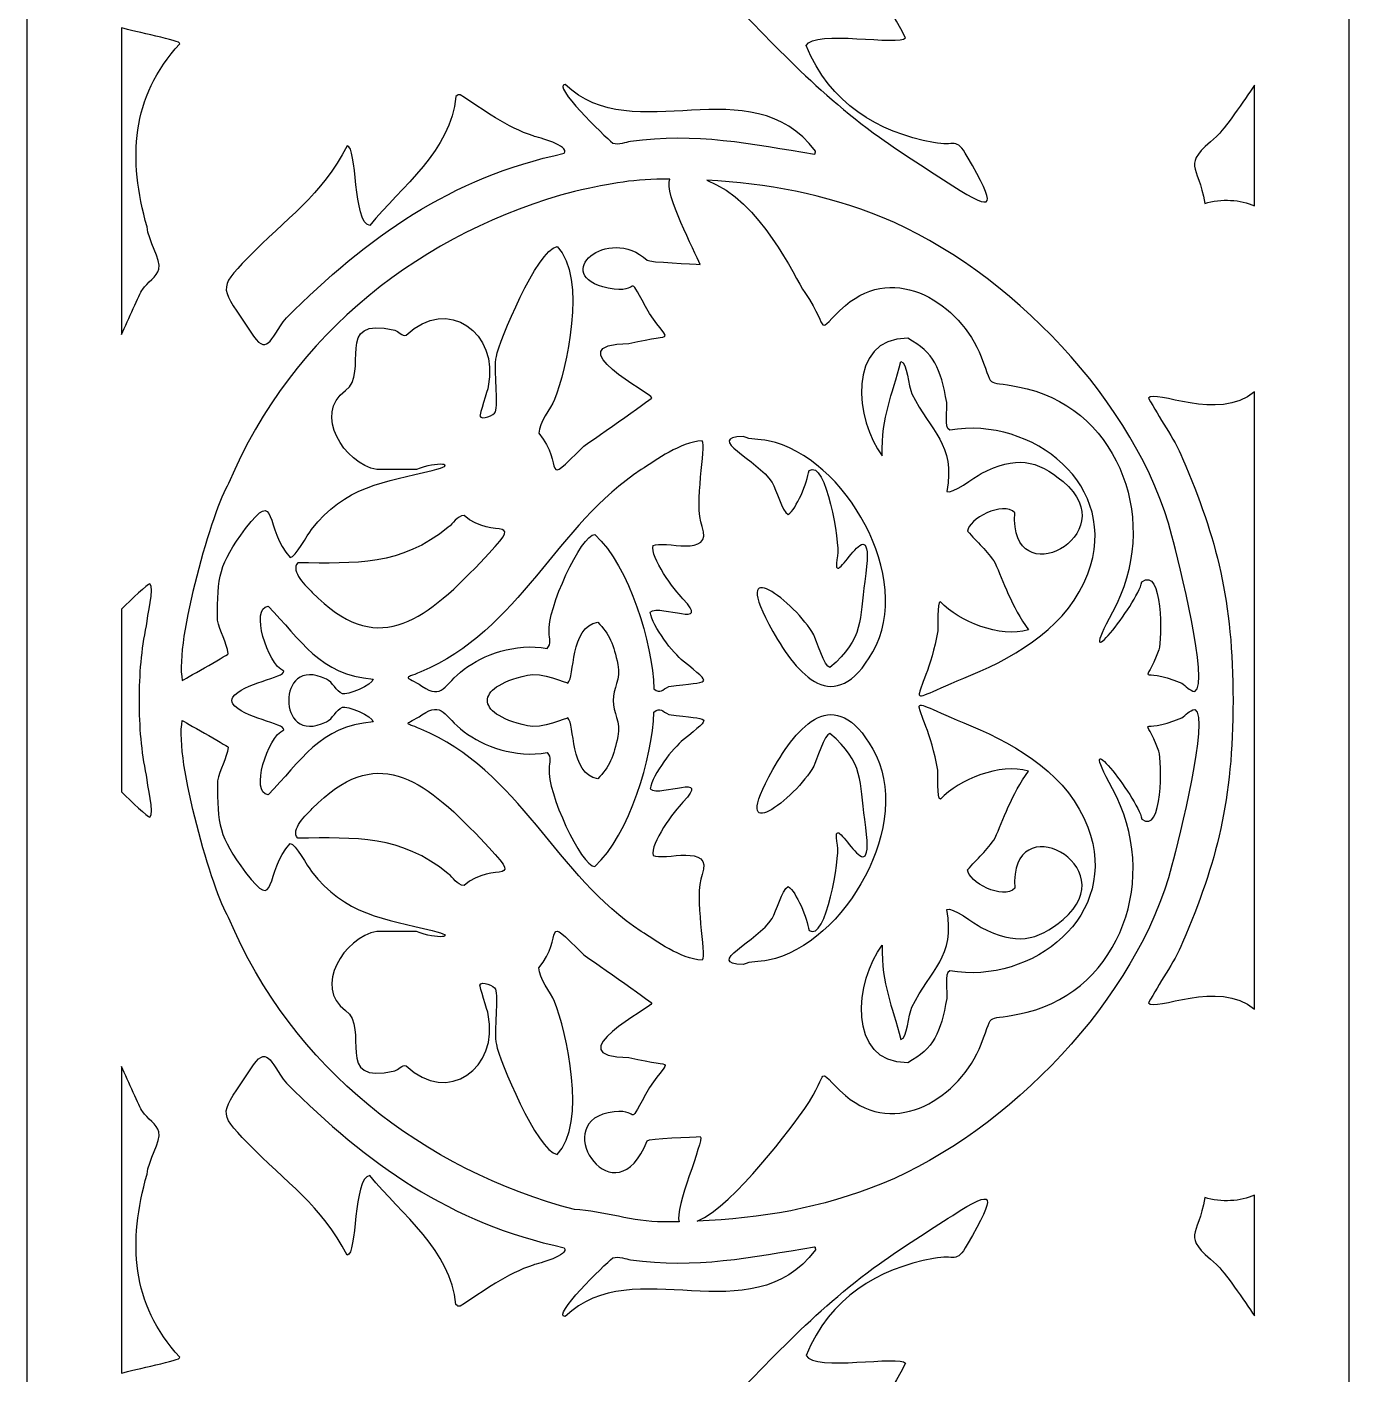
# Model space of a CAD drawing. Header units: centimetres. Extents: x -12.8 to -7.3, y -9 to 9.
# Drawn here: x -12.77 to -7.29, y -2.79 to 2.79 of the extents above; entities that cross this region are included whole.
import ezdxf

# ---------------------------------------------------------------- set-up
doc = ezdxf.new("R2010")
doc.units = ezdxf.units.CM
doc.header["$MEASUREMENT"] = 0
doc.layers.add('layer 1', color=7, linetype='Continuous')

msp = doc.modelspace()

# ---------------------------------------------------------------- linework, layer by layer
at = {"layer": 'layer 1', "color": 250}
for points, knots in [([(-12.77323, -9.00021), (-12.77323, -9.00021), (-12.77323, 9.00077), (-12.77323, 9.00077), (-12.77323, 9.00077), (-12.77323, 9.00077), (-7.29465, 9.00077), (-7.29465, 9.00077), (-7.29465, 9.00077), (-7.29465, 9.00077), (-7.29465, -9.00021), (-7.29465, -9.00021), (-7.29465, -9.00021), (-7.29465, -9.00021), (-12.77323, -9.00021), (-12.77323, -9.00021)], [0, 0, 0, 0, 0.2, 0.2, 0.2, 0.2, 0.4, 0.4, 0.4, 0.4, 0.6, 0.6, 0.6, 0.6, 1, 1, 1, 1]), ([(-9.96886, 3.30146), (-9.93931, 3.27527), (-9.9329, 3.22304), (-9.91251, 3.18746), (-9.91251, 3.18746), (-9.81127, 3.01047), (-9.59878, 2.94474), (-9.41242, 2.94474), (-9.41242, 2.94474), (-9.23101, 2.90721), (-9.24584, 2.96439), (-9.13241, 2.74616), (-9.13241, 2.74616), (-9.15462, 2.71148), (-9.51014, 2.78275), (-9.54447, 2.71487), (-9.54447, 2.71487), (-9.4455, 2.47344), (-9.24979, 2.35701), (-9.01621, 2.31219), (-9.01621, 2.31219), (-8.92684, 2.29502), (-8.92417, 2.33703), (-8.87709, 2.25518), (-8.87709, 2.25518), (-8.75463, 2.0422), (-8.7587, 2.02038), (-8.93697, 2.13382), (-8.93697, 2.13382), (-9.03888, 2.19868), (-9.1419, 2.26409), (-9.23986, 2.33425), (-9.23986, 2.33425), (-9.52309, 2.5371), (-9.70901, 2.75401), (-9.95126, 2.99805), (-9.95126, 2.99805), (-10.02062, 3.08982), (-10.10798, 3.17703), (-10.16082, 3.28307), (-10.16082, 3.28307), (-10.15824, 3.29777), (-10.00372, 3.29566), (-9.96886, 3.30146)], [0, 0, 0, 0, 0.0833333, 0.0833333, 0.0833333, 0.0833333, 0.1666667, 0.1666667, 0.1666667, 0.1666667, 0.25, 0.25, 0.25, 0.25, 0.3333333, 0.3333333, 0.3333333, 0.3333333, 0.4166667, 0.4166667, 0.4166667, 0.4166667, 0.5, 0.5, 0.5, 0.5, 0.5833333, 0.5833333, 0.5833333, 0.5833333, 0.6666667, 0.6666667, 0.6666667, 0.6666667, 0.75, 0.75, 0.75, 0.75, 0.8333333, 0.8333333, 0.8333333, 0.8333333, 1, 1, 1, 1]), ([(-12.38191, 1.51748), (-12.38191, 1.51748), (-12.38191, 2.78802), (-12.38191, 2.78802), (-12.38191, 2.78802), (-12.33115, 2.77132), (-12.1309, 2.7352), (-12.14007, 2.72223), (-12.14007, 2.72223), (-12.34351, 2.49794), (-12.35508, 2.24667), (-12.27566, 1.96281), (-12.27566, 1.96281), (-12.27074, 1.90596), (-12.21702, 1.82716), (-12.22636, 1.78814), (-12.22636, 1.78814), (-12.23366, 1.75759), (-12.27655, 1.73093), (-12.29327, 1.70539), (-12.29327, 1.70539), (-12.3102, 1.67952), (-12.35136, 1.57966), (-12.38191, 1.51748)], [0, 0, 0, 0, 0.1428571, 0.1428571, 0.1428571, 0.1428571, 0.2857143, 0.2857143, 0.2857143, 0.2857143, 0.4285714, 0.4285714, 0.4285714, 0.4285714, 0.5714286, 0.5714286, 0.5714286, 0.5714286, 0.7142857, 0.7142857, 0.7142857, 0.7142857, 1, 1, 1, 1]), ([(-10.54291, 2.55306), (-10.25965, 2.28093), (-9.77568, 2.6323), (-9.50574, 2.27728), (-9.50574, 2.27728), (-9.50621, 2.27378), (-9.50578, 2.26438), (-9.50926, 2.26438), (-9.50926, 2.26438), (-9.76947, 2.30642), (-10.00548, 2.3571), (-10.27172, 2.3177), (-10.27172, 2.3177), (-10.28932, 2.31509), (-10.32029, 2.30226), (-10.34568, 2.31034), (-10.34568, 2.31034), (-10.38133, 2.3396), (-10.60206, 2.55306), (-10.54291, 2.55306)], [0, 0, 0, 0, 0.1666667, 0.1666667, 0.1666667, 0.1666667, 0.3333333, 0.3333333, 0.3333333, 0.3333333, 0.5, 0.5, 0.5, 0.5, 0.6666667, 0.6666667, 0.6666667, 0.6666667, 1, 1, 1, 1]), ([(-7.68599, 2.55078), (-7.68599, 2.55078), (-7.68599, 2.05031), (-7.68599, 2.05031), (-7.68599, 2.05031), (-7.74344, 2.07603), (-7.82485, 2.08151), (-7.89275, 2.06027), (-7.89275, 2.06027), (-7.91855, 2.23002), (-7.99603, 2.20934), (-7.84345, 2.33794), (-7.84345, 2.33794), (-7.81322, 2.36339), (-7.72798, 2.48949), (-7.68599, 2.55078)], [0, 0, 0, 0, 0.2, 0.2, 0.2, 0.2, 0.4, 0.4, 0.4, 0.4, 0.6, 0.6, 0.6, 0.6, 1, 1, 1, 1]), ([(-10.97785, 2.51079), (-10.88145, 2.44808), (-10.78373, 2.37508), (-10.67499, 2.33978), (-10.67499, 2.33978), (-10.65446, 2.3331), (-10.52346, 2.30023), (-10.54643, 2.26805), (-10.54643, 2.26805), (-11.01991, 2.16599), (-11.35951, 1.92304), (-11.69807, 1.58588), (-11.69807, 1.58588), (-11.76984, 1.49366), (-11.77754, 1.42278), (-11.846, 1.52702), (-11.846, 1.52702), (-11.96964, 1.71532), (-11.98763, 1.70149), (-11.85833, 1.8341), (-11.85833, 1.8341), (-11.69903, 1.99746), (-11.55257, 2.09217), (-11.44627, 2.2993), (-11.44627, 2.2993), (-11.40394, 2.29722), (-11.4229, 1.98054), (-11.35294, 1.96832), (-11.35294, 1.96832), (-11.22078, 2.13127), (-11.015, 2.28002), (-10.99545, 2.50341), (-10.99545, 2.50341), (-10.98758, 2.51), (-10.98799, 2.51079), (-10.97785, 2.51079)], [0, 0, 0, 0, 0.1, 0.1, 0.1, 0.1, 0.2, 0.2, 0.2, 0.2, 0.3, 0.3, 0.3, 0.3, 0.4, 0.4, 0.4, 0.4, 0.5, 0.5, 0.5, 0.5, 0.6, 0.6, 0.6, 0.6, 0.7, 0.7, 0.7, 0.7, 0.8, 0.8, 0.8, 0.8, 1, 1, 1, 1]), ([(-10.10988, 2.16113), (-10.13305, 2.10002), (-10.00578, 1.86164), (-9.98295, 1.80654), (-9.98295, 1.80654), (-10.00964, 1.81081), (-10.19319, 1.81586), (-10.20306, 1.8249), (-10.20306, 1.8249), (-10.36666, 1.97535), (-10.6099, 1.76002), (-10.36505, 1.70908), (-10.36505, 1.70908), (-10.21888, 1.67864), (-10.29563, 1.78504), (-10.21009, 1.63368), (-10.21009, 1.63368), (-10.11469, 1.46487), (-10.06682, 1.53174), (-10.27878, 1.47922), (-10.27878, 1.47922), (-10.59262, 1.47922), (-10.17948, 1.26776), (-10.18369, 1.2549), (-10.18369, 1.2549), (-10.18548, 1.24945), (-10.4558, 1.06171), (-10.46543, 1.05448), (-10.46543, 1.05448), (-10.64866, 0.86967), (-10.54209, 0.97919), (-10.65209, 1.10779), (-10.65209, 1.10779), (-10.65214, 1.15258), (-10.60185, 1.2095), (-10.58694, 1.24754), (-10.58694, 1.24754), (-10.53926, 1.3692), (-10.44903, 1.75291), (-10.57637, 1.88191), (-10.57637, 1.88191), (-10.6609, 1.86715), (-10.81593, 1.48699), (-10.82817, 1.42591), (-10.82817, 1.42591), (-10.83932, 1.37043), (-10.81882, 1.22798), (-10.83171, 1.19607), (-10.83171, 1.19607), (-10.83745, 1.18187), (-10.88889, 1.16067), (-10.89686, 1.1795), (-10.89686, 1.1795), (-10.8978, 1.18167), (-10.86455, 1.28686), (-10.86165, 1.30086), (-10.86165, 1.30086), (-10.81513, 1.52471), (-11.03011, 1.67903), (-11.2015, 1.51417), (-11.2015, 1.51417), (-11.21776, 1.50886), (-11.2353, 1.53098), (-11.24904, 1.53438), (-11.24904, 1.53438), (-11.50816, 1.59838), (-11.34995, 1.35778), (-11.4533, 1.2843), (-11.4533, 1.2843), (-11.58664, 1.18957), (-11.45974, 0.98169), (-11.32301, 0.95702), (-11.32301, 0.95702), (-11.32301, 0.95702), (-11.15923, 0.95702), (-11.15923, 0.95702), (-11.15923, 0.95702), (-11.0758, 0.99241), (-10.97783, 0.98098), (-11.09409, 0.95333), (-11.09409, 0.95333), (-11.2873, 0.90739), (-11.45957, 0.88687), (-11.59417, 0.70879), (-11.59417, 0.70879), (-11.60963, 0.68834), (-11.66207, 0.59294), (-11.68223, 0.59294), (-11.68223, 0.59294), (-11.78952, 0.70789), (-11.73346, 0.89141), (-11.86712, 0.71245), (-11.86712, 0.71245), (-11.97943, 0.5621), (-11.98336, 0.51672), (-11.98336, 0.33367), (-11.98336, 0.33367), (-11.9748, 0.28736), (-11.94551, 0.23982), (-11.93932, 0.19392), (-11.93932, 0.19392), (-11.94635, 0.18557), (-12.12914, 0.08334), (-12.12952, 0.0836), (-12.12952, 0.0836), (-12.16283, 0.25004), (-12.0009, 0.79823), (-11.93757, 0.90001), (-11.93757, 0.90001), (-11.67683, 1.52536), (-11.12648, 1.94591), (-10.50419, 2.10992), (-10.50419, 2.10992), (-10.34513, 2.14519), (-10.25804, 2.16148), (-10.10988, 2.16113)], [0, 0, 0, 0, 0.0333333, 0.0333333, 0.0333333, 0.0333333, 0.0666667, 0.0666667, 0.0666667, 0.0666667, 0.1, 0.1, 0.1, 0.1, 0.1333333, 0.1333333, 0.1333333, 0.1333333, 0.1666667, 0.1666667, 0.1666667, 0.1666667, 0.2, 0.2, 0.2, 0.2, 0.2333333, 0.2333333, 0.2333333, 0.2333333, 0.2666667, 0.2666667, 0.2666667, 0.2666667, 0.3, 0.3, 0.3, 0.3, 0.3333333, 0.3333333, 0.3333333, 0.3333333, 0.3666667, 0.3666667, 0.3666667, 0.3666667, 0.4, 0.4, 0.4, 0.4, 0.4333333, 0.4333333, 0.4333333, 0.4333333, 0.4666667, 0.4666667, 0.4666667, 0.4666667, 0.5, 0.5, 0.5, 0.5, 0.5333333, 0.5333333, 0.5333333, 0.5333333, 0.5666667, 0.5666667, 0.5666667, 0.5666667, 0.6, 0.6, 0.6, 0.6, 0.6333333, 0.6333333, 0.6333333, 0.6333333, 0.6666667, 0.6666667, 0.6666667, 0.6666667, 0.7, 0.7, 0.7, 0.7, 0.7333333, 0.7333333, 0.7333333, 0.7333333, 0.7666667, 0.7666667, 0.7666667, 0.7666667, 0.8, 0.8, 0.8, 0.8, 0.8333333, 0.8333333, 0.8333333, 0.8333333, 0.8666667, 0.8666667, 0.8666667, 0.8666667, 0.9, 0.9, 0.9, 0.9, 0.9333333, 0.9333333, 0.9333333, 0.9333333, 1, 1, 1, 1]), ([(-9.9565, 2.15611), (-9.70576, 2.14246), (-9.47022, 2.1004), (-9.22753, 2.00145), (-9.22753, 2.00145), (-8.7084, 1.78978), (-8.16994, 1.2321), (-8.02834, 0.68304), (-8.02834, 0.68304), (-8.00031, 0.57443), (-7.87285, 0.06948), (-7.93326, 0.03764), (-7.93326, 0.03764), (-7.95719, 0.04037), (-7.97084, 0.06172), (-7.98783, 0.07256), (-7.98783, 0.07256), (-8.17419, 0.15042), (-8.14094, 0.04268), (-8.08292, 0.21047), (-8.08292, 0.21047), (-8.06874, 0.25157), (-8.06715, 0.55922), (-8.15336, 0.49182), (-8.15336, 0.49182), (-8.17138, 0.39975), (-8.44175, 0.06151), (-8.27487, 0.36678), (-8.27487, 0.36678), (-8.07474, 0.7329), (-8.2413, 1.19523), (-8.62881, 1.29169), (-8.62881, 1.29169), (-8.81321, 1.33756), (-8.76005, 1.27414), (-8.81898, 1.42407), (-8.81898, 1.42407), (-8.90598, 1.64525), (-9.17577, 1.81644), (-9.38073, 1.63737), (-9.38073, 1.63737), (-9.51936, 1.51622), (-9.4362, 1.52653), (-9.54978, 1.69069), (-9.54978, 1.69069), (-9.59266, 1.7527), (-9.73098, 2.07321), (-9.9565, 2.15611)], [0, 0, 0, 0, 0.0769231, 0.0769231, 0.0769231, 0.0769231, 0.1538462, 0.1538462, 0.1538462, 0.1538462, 0.2307692, 0.2307692, 0.2307692, 0.2307692, 0.3076923, 0.3076923, 0.3076923, 0.3076923, 0.3846154, 0.3846154, 0.3846154, 0.3846154, 0.4615385, 0.4615385, 0.4615385, 0.4615385, 0.5384615, 0.5384615, 0.5384615, 0.5384615, 0.6153846, 0.6153846, 0.6153846, 0.6153846, 0.6923077, 0.6923077, 0.6923077, 0.6923077, 0.7692308, 0.7692308, 0.7692308, 0.7692308, 0.8461538, 0.8461538, 0.8461538, 0.8461538, 1, 1, 1, 1]), ([(-9.12362, 1.50131), (-9.01331, 1.4414), (-8.98773, 1.37878), (-8.96163, 1.23469), (-8.96163, 1.23469), (-8.95745, 1.21158), (-8.97341, 1.12897), (-8.94931, 1.12067), (-8.94931, 1.12067), (-8.60538, 1.17929), (-8.23842, 0.89008), (-8.37698, 0.5249), (-8.37698, 0.5249), (-8.45645, 0.31545), (-8.66016, 0.18827), (-8.86125, 0.10565), (-8.86125, 0.10565), (-9.19399, -0.03102), (-9.05514, -0.0278), (-8.99861, 0.28956), (-8.99861, 0.28956), (-8.99628, 0.3025), (-9.00338, 0.40907), (-8.98803, 0.40907), (-8.98803, 0.40907), (-8.91052, 0.32673), (-8.74185, 0.25868), (-8.62351, 0.29322), (-8.62351, 0.29322), (-8.69238, 0.38719), (-8.73043, 0.50076), (-8.76087, 0.56904), (-8.76087, 0.56904), (-8.79405, 0.62124), (-8.83603, 0.65668), (-8.87534, 0.70144), (-8.87534, 0.70144), (-8.87443, 0.75165), (-8.72767, 0.82919), (-8.67987, 0.77865), (-8.67987, 0.77865), (-8.70503, 0.42867), (-8.21599, 0.68574), (-8.47913, 0.90737), (-8.47913, 0.90737), (-8.58857, 0.99955), (-8.67612, 1.01396), (-8.81898, 0.94047), (-8.81898, 0.94047), (-8.8459, 0.92662), (-8.94165, 0.85239), (-8.96163, 0.86692), (-8.96163, 0.86692), (-8.92485, 1.06452), (-9.02871, 1.11236), (-9.10602, 1.27145), (-9.10602, 1.27145), (-9.12055, 1.30138), (-9.12553, 1.40119), (-9.1518, 1.40566), (-9.1518, 1.40566), (-9.18762, 1.25818), (-9.23222, 1.18565), (-9.22928, 1.01403), (-9.22928, 1.01403), (-9.33995, 1.15633), (-9.37806, 1.50389), (-9.12362, 1.50131)], [0, 0, 0, 0, 0.0555556, 0.0555556, 0.0555556, 0.0555556, 0.1111111, 0.1111111, 0.1111111, 0.1111111, 0.1666667, 0.1666667, 0.1666667, 0.1666667, 0.2222222, 0.2222222, 0.2222222, 0.2222222, 0.2777778, 0.2777778, 0.2777778, 0.2777778, 0.3333333, 0.3333333, 0.3333333, 0.3333333, 0.3888889, 0.3888889, 0.3888889, 0.3888889, 0.4444444, 0.4444444, 0.4444444, 0.4444444, 0.5, 0.5, 0.5, 0.5, 0.5555556, 0.5555556, 0.5555556, 0.5555556, 0.6111111, 0.6111111, 0.6111111, 0.6111111, 0.6666667, 0.6666667, 0.6666667, 0.6666667, 0.7222222, 0.7222222, 0.7222222, 0.7222222, 0.7777778, 0.7777778, 0.7777778, 0.7777778, 0.8333333, 0.8333333, 0.8333333, 0.8333333, 0.8888889, 0.8888889, 0.8888889, 0.8888889, 1, 1, 1, 1]), ([(-7.68599, 1.27936), (-7.68599, 1.27936), (-7.68599, -1.2788), (-7.68599, -1.2788), (-7.68599, -1.2788), (-7.83504, -1.15237), (-8.10234, -1.29207), (-8.12519, -1.2525), (-8.12519, -1.2525), (-8.08212, -1.1711), (-8.02128, -1.08963), (-7.98432, -1.00243), (-7.98432, -1.00243), (-7.84157, -0.66576), (-7.77539, -0.41578), (-7.77548, 0.00029), (-7.77548, 0.00029), (-7.77548, 0.00029), (-7.77548, 0.00029), (-7.77548, 0.00029), (-7.77548, 0.00029), (-7.77539, 0.41634), (-7.84157, 0.66635), (-7.98432, 1.00298), (-7.98432, 1.00298), (-8.02128, 1.09022), (-8.08212, 1.17165), (-8.12519, 1.25305), (-8.12519, 1.25305), (-8.10234, 1.29266), (-7.83504, 1.15296), (-7.68599, 1.27936)], [0, 0, 0, 0, 0.1111111, 0.1111111, 0.1111111, 0.1111111, 0.2222222, 0.2222222, 0.2222222, 0.2222222, 0.3333333, 0.3333333, 0.3333333, 0.3333333, 0.4444444, 0.4444444, 0.4444444, 0.4444444, 0.5555556, 0.5555556, 0.5555556, 0.5555556, 0.6666667, 0.6666667, 0.6666667, 0.6666667, 0.7777778, 0.7777778, 0.7777778, 0.7777778, 1, 1, 1, 1]), ([(-9.97592, 1.07653), (-9.95653, 1.0534), (-10.01037, 0.81536), (-9.97592, 0.72165), (-9.97592, 0.72165), (-9.92692, 0.5884), (-10.13771, 0.66667), (-10.17843, 0.64259), (-10.17843, 0.64259), (-10.19389, 0.59446), (-10.08847, 0.45673), (-10.05516, 0.42193), (-10.05516, 0.42193), (-9.93473, 0.2962), (-10.14602, 0.40178), (-10.19076, 0.36678), (-10.19076, 0.36678), (-10.18033, 0.30461), (-10.09567, 0.1969), (-10.0534, 0.16266), (-10.0534, 0.16266), (-9.92583, 0.05941), (-9.93972, 0.08249), (-10.11328, 0.05785), (-10.11328, 0.05785), (-10.14228, 0.04584), (-10.14638, 0.02628), (-10.17488, 0.04868), (-10.17488, 0.04868), (-10.18273, 0.23914), (-10.275, 0.55254), (-10.41965, 0.68855), (-10.41965, 0.68855), (-10.47718, 0.68855), (-10.61854, 0.37767), (-10.60982, 0.2822), (-10.60982, 0.2822), (-10.60739, 0.25549), (-10.60018, 0.23636), (-10.61688, 0.216), (-10.61688, 0.216), (-10.75057, 0.24005), (-10.88276, 0.18926), (-10.96201, 0.12958), (-10.96201, 0.12958), (-11.04763, 0.06509), (-11.04889, 0.00179), (-11.13636, 0.05969), (-11.13636, 0.05969), (-11.20429, 0.10469), (-11.21961, 0.08644), (-11.14162, 0.11855), (-11.14162, 0.11855), (-10.73495, 0.28587), (-10.57496, 0.73393), (-10.2277, 0.95702), (-10.2277, 0.95702), (-10.16278, 0.99873), (-10.06917, 1.06938), (-9.97592, 1.07653)], [0, 0, 0, 0, 0.0625, 0.0625, 0.0625, 0.0625, 0.125, 0.125, 0.125, 0.125, 0.1875, 0.1875, 0.1875, 0.1875, 0.25, 0.25, 0.25, 0.25, 0.3125, 0.3125, 0.3125, 0.3125, 0.375, 0.375, 0.375, 0.375, 0.4375, 0.4375, 0.4375, 0.4375, 0.5, 0.5, 0.5, 0.5, 0.5625, 0.5625, 0.5625, 0.5625, 0.625, 0.625, 0.625, 0.625, 0.6875, 0.6875, 0.6875, 0.6875, 0.75, 0.75, 0.75, 0.75, 0.8125, 0.8125, 0.8125, 0.8125, 0.875, 0.875, 0.875, 0.875, 1, 1, 1, 1]), ([(-9.80512, 1.09493), (-9.77427, 1.07879), (-9.74231, 1.08509), (-9.70122, 1.07653), (-9.70122, 1.07653), (-9.38328, 1.01054), (-9.09292, 0.50662), (-9.26804, 0.20129), (-9.26804, 0.20129), (-9.42736, -0.07655), (-9.58144, 0.10762), (-9.68186, 0.28587), (-9.68186, 0.28587), (-9.8758, 0.63023), (-9.58654, 0.40438), (-9.51277, 0.273), (-9.51277, 0.273), (-9.502, 0.25376), (-9.46735, 0.13691), (-9.44587, 0.13691), (-9.44587, 0.13691), (-9.30113, 0.25947), (-9.32507, 0.33683), (-9.30149, 0.49364), (-9.30149, 0.49364), (-9.24378, 0.87737), (-9.45273, 0.39835), (-9.41417, 0.6003), (-9.41417, 0.6003), (-9.40469, 0.65006), (-9.46102, 1.00277), (-9.53217, 0.95333), (-9.53217, 0.95333), (-9.53985, 0.90321), (-9.58499, 0.7936), (-9.61843, 0.77131), (-9.61843, 0.77131), (-9.64694, 0.78601), (-9.66586, 0.87298), (-9.68537, 0.9037), (-9.68537, 0.9037), (-9.74621, 0.99959), (-9.9672, 1.08945), (-9.80512, 1.09493)], [0, 0, 0, 0, 0.0833333, 0.0833333, 0.0833333, 0.0833333, 0.1666667, 0.1666667, 0.1666667, 0.1666667, 0.25, 0.25, 0.25, 0.25, 0.3333333, 0.3333333, 0.3333333, 0.3333333, 0.4166667, 0.4166667, 0.4166667, 0.4166667, 0.5, 0.5, 0.5, 0.5, 0.5833333, 0.5833333, 0.5833333, 0.5833333, 0.6666667, 0.6666667, 0.6666667, 0.6666667, 0.75, 0.75, 0.75, 0.75, 0.8333333, 0.8333333, 0.8333333, 0.8333333, 1, 1, 1, 1]), ([(-10.96201, 0.76764), (-10.839, 0.65665), (-10.68835, 0.78674), (-10.89334, 0.57273), (-10.89334, 0.57273), (-11.13922, 0.31601), (-11.32743, 0.17988), (-11.59066, 0.44768), (-11.59066, 0.44768), (-11.61482, 0.47226), (-11.68354, 0.53641), (-11.65053, 0.57088), (-11.65053, 0.57088), (-11.40942, 0.56851), (-11.22508, 0.55768), (-11.02718, 0.71796), (-11.02718, 0.71796), (-11.0075, 0.7339), (-10.99262, 0.76398), (-10.96201, 0.76764)], [0, 0, 0, 0, 0.1666667, 0.1666667, 0.1666667, 0.1666667, 0.3333333, 0.3333333, 0.3333333, 0.3333333, 0.5, 0.5, 0.5, 0.5, 0.6666667, 0.6666667, 0.6666667, 0.6666667, 1, 1, 1, 1]), ([(-12.38191, -0.37843), (-12.38191, -0.37843), (-12.38191, 0.37898), (-12.38191, 0.37898), (-12.38191, 0.37898), (-12.33947, 0.42011), (-12.27379, 0.48198), (-12.26333, 0.48445), (-12.26333, 0.48445), (-12.24279, 0.46655), (-12.27628, 0.35339), (-12.27742, 0.30977), (-12.27742, 0.30977), (-12.29904, 0.21299), (-12.30756, 0.10762), (-12.30674, 0.00029), (-12.30674, 0.00029), (-12.30674, 0.00029), (-12.30674, 0.00029), (-12.30674, 0.00029), (-12.30674, 0.00029), (-12.30756, -0.10707), (-12.29904, -0.2124), (-12.27742, -0.30922), (-12.27742, -0.30922), (-12.27628, -0.35283), (-12.24279, -0.46596), (-12.26333, -0.48389), (-12.26333, -0.48389), (-12.27379, -0.4814), (-12.33947, -0.41956), (-12.38191, -0.37843)], [0, 0, 0, 0, 0.1111111, 0.1111111, 0.1111111, 0.1111111, 0.2222222, 0.2222222, 0.2222222, 0.2222222, 0.3333333, 0.3333333, 0.3333333, 0.3333333, 0.4444444, 0.4444444, 0.4444444, 0.4444444, 0.5555556, 0.5555556, 0.5555556, 0.5555556, 0.6666667, 0.6666667, 0.6666667, 0.6666667, 0.7777778, 0.7777778, 0.7777778, 0.7777778, 1, 1, 1, 1]), ([(-11.91997, -0.01316), (-11.88135, -0.07139), (-11.70337, -0.09429), (-11.70865, -0.12165), (-11.70865, -0.12165), (-11.77801, -0.15025), (-11.84857, -0.38564), (-11.77379, -0.39012), (-11.77379, -0.39012), (-11.63785, -0.25274), (-11.56014, -0.1044), (-11.33885, -0.08856), (-11.33885, -0.08856), (-11.33885, -0.06184), (-11.44941, -0.02115), (-11.46563, -0.02786), (-11.46563, -0.02786), (-11.49367, -0.03949), (-11.5055, -0.07552), (-11.53254, -0.08856), (-11.53254, -0.08856), (-11.63989, -0.14037), (-11.69101, -0.06837), (-11.68746, 0.00029), (-11.68746, 0.00029), (-11.68746, 0.00029), (-11.68746, 0.00029), (-11.68746, 0.00029), (-11.68746, 0.00029), (-11.69101, 0.06892), (-11.63989, 0.14093), (-11.53254, 0.08913), (-11.53254, 0.08913), (-11.5055, 0.07607), (-11.49367, 0.04007), (-11.46563, 0.02845), (-11.46563, 0.02845), (-11.44941, 0.0217), (-11.33885, 0.06242), (-11.33885, 0.08913), (-11.33885, 0.08913), (-11.56014, 0.10495), (-11.63785, 0.25329), (-11.77379, 0.39068), (-11.77379, 0.39068), (-11.84857, 0.3862), (-11.77801, 0.1508), (-11.70865, 0.12221), (-11.70865, 0.12221), (-11.70337, 0.09485), (-11.88135, 0.07197), (-11.91997, 0.01373), (-11.91997, 0.01373), (-11.92535, 0.00451), (-11.92515, -0.00501), (-11.91997, -0.01316)], [0, 0, 0, 0, 0.0666667, 0.0666667, 0.0666667, 0.0666667, 0.1333333, 0.1333333, 0.1333333, 0.1333333, 0.2, 0.2, 0.2, 0.2, 0.2666667, 0.2666667, 0.2666667, 0.2666667, 0.3333333, 0.3333333, 0.3333333, 0.3333333, 0.4, 0.4, 0.4, 0.4, 0.4666667, 0.4666667, 0.4666667, 0.4666667, 0.5333333, 0.5333333, 0.5333333, 0.5333333, 0.6, 0.6, 0.6, 0.6, 0.6666667, 0.6666667, 0.6666667, 0.6666667, 0.7333333, 0.7333333, 0.7333333, 0.7333333, 0.8, 0.8, 0.8, 0.8, 0.8666667, 0.8666667, 0.8666667, 0.8666667, 1, 1, 1, 1]), ([(-10.86499, 0.00029), (-10.86467, -0.03709), (-10.81979, -0.07678), (-10.69962, -0.1051), (-10.69962, -0.1051), (-10.64356, -0.11831), (-10.53333, -0.07127), (-10.53234, -0.072), (-10.53234, -0.072), (-10.50091, -0.09562), (-10.52616, -0.30644), (-10.40732, -0.32392), (-10.40732, -0.32392), (-10.36045, -0.27747), (-10.34182, -0.22913), (-10.32456, -0.14922), (-10.32456, -0.14922), (-10.31147, -0.08856), (-10.34477, -0.05065), (-10.34437, 0.00029), (-10.34437, 0.00029), (-10.34437, 0.00029), (-10.34437, 0.00029), (-10.34437, 0.00029), (-10.34437, 0.00029), (-10.34477, 0.05123), (-10.31147, 0.08913), (-10.32456, 0.14981), (-10.32456, 0.14981), (-10.34182, 0.22972), (-10.36045, 0.27804), (-10.40732, 0.32447), (-10.40732, 0.32447), (-10.52616, 0.30699), (-10.50091, 0.09617), (-10.53234, 0.07256), (-10.53234, 0.07256), (-10.53333, 0.07182), (-10.64356, 0.1189), (-10.69962, 0.10565), (-10.69962, 0.10565), (-10.81979, 0.07733), (-10.86467, 0.03766), (-10.86499, 0.00029)], [0, 0, 0, 0, 0.0833333, 0.0833333, 0.0833333, 0.0833333, 0.1666667, 0.1666667, 0.1666667, 0.1666667, 0.25, 0.25, 0.25, 0.25, 0.3333333, 0.3333333, 0.3333333, 0.3333333, 0.4166667, 0.4166667, 0.4166667, 0.4166667, 0.5, 0.5, 0.5, 0.5, 0.5833333, 0.5833333, 0.5833333, 0.5833333, 0.6666667, 0.6666667, 0.6666667, 0.6666667, 0.75, 0.75, 0.75, 0.75, 0.8333333, 0.8333333, 0.8333333, 0.8333333, 1, 1, 1, 1]), ([(-9.80512, -1.09435), (-9.77427, -1.07823), (-9.74231, -1.08451), (-9.70122, -1.07598), (-9.70122, -1.07598), (-9.38328, -1.00998), (-9.09292, -0.50606), (-9.26804, -0.20072), (-9.26804, -0.20072), (-9.42736, 0.07712), (-9.58144, -0.10707), (-9.68186, -0.28532), (-9.68186, -0.28532), (-9.8758, -0.62968), (-9.58654, -0.4038), (-9.51277, -0.27242), (-9.51277, -0.27242), (-9.502, -0.25321), (-9.46735, -0.13636), (-9.44587, -0.13636), (-9.44587, -0.13636), (-9.30113, -0.25889), (-9.32507, -0.33628), (-9.30149, -0.49309), (-9.30149, -0.49309), (-9.24378, -0.87679), (-9.45273, -0.39776), (-9.41417, -0.59974), (-9.41417, -0.59974), (-9.40469, -0.64951), (-9.46102, -1.00219), (-9.53217, -0.95278), (-9.53217, -0.95278), (-9.53985, -0.90263), (-9.58499, -0.79301), (-9.61843, -0.77076), (-9.61843, -0.77076), (-9.64694, -0.78546), (-9.66586, -0.8724), (-9.68537, -0.90313), (-9.68537, -0.90313), (-9.74621, -0.99903), (-9.9672, -1.08887), (-9.80512, -1.09435)], [0, 0, 0, 0, 0.0833333, 0.0833333, 0.0833333, 0.0833333, 0.1666667, 0.1666667, 0.1666667, 0.1666667, 0.25, 0.25, 0.25, 0.25, 0.3333333, 0.3333333, 0.3333333, 0.3333333, 0.4166667, 0.4166667, 0.4166667, 0.4166667, 0.5, 0.5, 0.5, 0.5, 0.5833333, 0.5833333, 0.5833333, 0.5833333, 0.6666667, 0.6666667, 0.6666667, 0.6666667, 0.75, 0.75, 0.75, 0.75, 0.8333333, 0.8333333, 0.8333333, 0.8333333, 1, 1, 1, 1]), ([(-9.12362, -1.50072), (-9.01331, -1.44082), (-8.98773, -1.37822), (-8.96163, -1.2341), (-8.96163, -1.2341), (-8.95745, -1.21102), (-8.97341, -1.12839), (-8.94931, -1.1201), (-8.94931, -1.1201), (-8.60538, -1.17874), (-8.23842, -0.88953), (-8.37698, -0.52434), (-8.37698, -0.52434), (-8.45645, -0.3149), (-8.66016, -0.18771), (-8.86125, -0.1051), (-8.86125, -0.1051), (-9.19399, 0.03158), (-9.05514, 0.02836), (-8.99861, -0.28897), (-8.99861, -0.28897), (-8.99628, -0.30195), (-9.00338, -0.40852), (-8.98803, -0.40852), (-8.98803, -0.40852), (-8.91052, -0.32617), (-8.74185, -0.25813), (-8.62351, -0.29266), (-8.62351, -0.29266), (-8.69238, -0.38664), (-8.73043, -0.50021), (-8.76087, -0.56846), (-8.76087, -0.56846), (-8.79405, -0.62069), (-8.83603, -0.65613), (-8.87534, -0.70086), (-8.87534, -0.70086), (-8.87443, -0.75109), (-8.72767, -0.82861), (-8.67987, -0.7781), (-8.67987, -0.7781), (-8.70503, -0.42809), (-8.21599, -0.68516), (-8.47913, -0.90682), (-8.47913, -0.90682), (-8.58857, -0.99897), (-8.67612, -1.01339), (-8.81898, -0.93988), (-8.81898, -0.93988), (-8.8459, -0.92607), (-8.94165, -0.85184), (-8.96163, -0.86637), (-8.96163, -0.86637), (-8.92485, -1.06397), (-9.02871, -1.11181), (-9.10602, -1.2709), (-9.10602, -1.2709), (-9.12055, -1.3008), (-9.12553, -1.4006), (-9.1518, -1.40511), (-9.1518, -1.40511), (-9.18762, -1.2576), (-9.23222, -1.18507), (-9.22928, -1.01348), (-9.22928, -1.01348), (-9.33995, -1.15578), (-9.37806, -1.50333), (-9.12362, -1.50072)], [0, 0, 0, 0, 0.0555556, 0.0555556, 0.0555556, 0.0555556, 0.1111111, 0.1111111, 0.1111111, 0.1111111, 0.1666667, 0.1666667, 0.1666667, 0.1666667, 0.2222222, 0.2222222, 0.2222222, 0.2222222, 0.2777778, 0.2777778, 0.2777778, 0.2777778, 0.3333333, 0.3333333, 0.3333333, 0.3333333, 0.3888889, 0.3888889, 0.3888889, 0.3888889, 0.4444444, 0.4444444, 0.4444444, 0.4444444, 0.5, 0.5, 0.5, 0.5, 0.5555556, 0.5555556, 0.5555556, 0.5555556, 0.6111111, 0.6111111, 0.6111111, 0.6111111, 0.6666667, 0.6666667, 0.6666667, 0.6666667, 0.7222222, 0.7222222, 0.7222222, 0.7222222, 0.7777778, 0.7777778, 0.7777778, 0.7777778, 0.8333333, 0.8333333, 0.8333333, 0.8333333, 0.8888889, 0.8888889, 0.8888889, 0.8888889, 1, 1, 1, 1]), ([(-9.97592, -1.07598), (-9.95653, -1.05284), (-10.01037, -0.81478), (-9.97592, -0.7211), (-9.97592, -0.7211), (-9.92692, -0.58785), (-10.13771, -0.66611), (-10.17843, -0.64201), (-10.17843, -0.64201), (-10.19389, -0.59388), (-10.08847, -0.45617), (-10.05516, -0.42138), (-10.05516, -0.42138), (-9.93473, -0.29562), (-10.14602, -0.40122), (-10.19076, -0.36622), (-10.19076, -0.36622), (-10.18033, -0.30406), (-10.09567, -0.19632), (-10.0534, -0.16211), (-10.0534, -0.16211), (-9.92583, -0.05882), (-9.93972, -0.08193), (-10.11328, -0.0573), (-10.11328, -0.0573), (-10.14228, -0.04529), (-10.14638, -0.02573), (-10.17488, -0.0481), (-10.17488, -0.0481), (-10.18273, -0.23859), (-10.275, -0.55197), (-10.41965, -0.688), (-10.41965, -0.688), (-10.47718, -0.688), (-10.61854, -0.37712), (-10.60982, -0.28163), (-10.60982, -0.28163), (-10.60739, -0.25494), (-10.60018, -0.23578), (-10.61688, -0.21542), (-10.61688, -0.21542), (-10.75057, -0.2395), (-10.88276, -0.18871), (-10.96201, -0.12901), (-10.96201, -0.12901), (-11.04763, -0.06454), (-11.04889, -0.0012), (-11.13636, -0.05914), (-11.13636, -0.05914), (-11.20429, -0.10414), (-11.21961, -0.08589), (-11.14162, -0.11796), (-11.14162, -0.11796), (-10.73495, -0.28528), (-10.57496, -0.73335), (-10.2277, -0.95647), (-10.2277, -0.95647), (-10.16278, -0.99815), (-10.06917, -1.06883), (-9.97592, -1.07598)], [0, 0, 0, 0, 0.0625, 0.0625, 0.0625, 0.0625, 0.125, 0.125, 0.125, 0.125, 0.1875, 0.1875, 0.1875, 0.1875, 0.25, 0.25, 0.25, 0.25, 0.3125, 0.3125, 0.3125, 0.3125, 0.375, 0.375, 0.375, 0.375, 0.4375, 0.4375, 0.4375, 0.4375, 0.5, 0.5, 0.5, 0.5, 0.5625, 0.5625, 0.5625, 0.5625, 0.625, 0.625, 0.625, 0.625, 0.6875, 0.6875, 0.6875, 0.6875, 0.75, 0.75, 0.75, 0.75, 0.8125, 0.8125, 0.8125, 0.8125, 0.875, 0.875, 0.875, 0.875, 1, 1, 1, 1]), ([(-9.99573, -2.15747), (-9.73021, -2.14613), (-9.48281, -2.10498), (-9.22753, -2.00086), (-9.22753, -2.00086), (-8.7084, -1.78923), (-8.16994, -1.23153), (-8.02834, -0.68249), (-8.02834, -0.68249), (-8.00031, -0.57384), (-7.87285, -0.06893), (-7.93326, -0.03706), (-7.93326, -0.03706), (-7.95719, -0.03978), (-7.97084, -0.06113), (-7.98783, -0.072), (-7.98783, -0.072), (-8.17419, -0.14987), (-8.14094, -0.04213), (-8.08292, -0.20992), (-8.08292, -0.20992), (-8.06874, -0.25098), (-8.06715, -0.55867), (-8.15336, -0.49124), (-8.15336, -0.49124), (-8.17138, -0.3992), (-8.44175, -0.06093), (-8.27487, -0.36622), (-8.27487, -0.36622), (-8.07474, -0.73235), (-8.2413, -1.19468), (-8.62881, -1.29111), (-8.62881, -1.29111), (-8.81321, -1.33701), (-8.76005, -1.27359), (-8.81898, -1.42348), (-8.81898, -1.42348), (-8.90598, -1.6447), (-9.17577, -1.81589), (-9.38073, -1.63679), (-9.38073, -1.63679), (-9.51936, -1.51563), (-9.43588, -1.52607), (-9.54978, -1.6901), (-9.54978, -1.6901), (-9.59441, -1.75443), (-9.84182, -2.09142), (-9.99573, -2.15747)], [0, 0, 0, 0, 0.0769231, 0.0769231, 0.0769231, 0.0769231, 0.1538462, 0.1538462, 0.1538462, 0.1538462, 0.2307692, 0.2307692, 0.2307692, 0.2307692, 0.3076923, 0.3076923, 0.3076923, 0.3076923, 0.3846154, 0.3846154, 0.3846154, 0.3846154, 0.4615385, 0.4615385, 0.4615385, 0.4615385, 0.5384615, 0.5384615, 0.5384615, 0.5384615, 0.6153846, 0.6153846, 0.6153846, 0.6153846, 0.6923077, 0.6923077, 0.6923077, 0.6923077, 0.7692308, 0.7692308, 0.7692308, 0.7692308, 0.8461538, 0.8461538, 0.8461538, 0.8461538, 1, 1, 1, 1]), ([(-10.0708, -2.1599), (-10.09195, -2.10677), (-9.96634, -1.82324), (-9.98295, -1.80596), (-9.98295, -1.80596), (-10.00964, -1.81026), (-10.19884, -1.81357), (-10.20306, -1.82435), (-10.20306, -1.82435), (-10.33341, -2.15738), (-10.6099, -1.75947), (-10.36505, -1.7085), (-10.36505, -1.7085), (-10.21888, -1.67809), (-10.29563, -1.78449), (-10.21009, -1.63313), (-10.21009, -1.63313), (-10.11469, -1.46429), (-10.06682, -1.53116), (-10.27878, -1.47867), (-10.27878, -1.47867), (-10.59262, -1.47867), (-10.17948, -1.26718), (-10.18369, -1.25435), (-10.18369, -1.25435), (-10.18548, -1.24887), (-10.4558, -1.06116), (-10.46543, -1.05393), (-10.46543, -1.05393), (-10.64866, -0.86909), (-10.54209, -0.97864), (-10.65209, -1.10724), (-10.65209, -1.10724), (-10.65214, -1.15202), (-10.60185, -1.20891), (-10.58694, -1.24697), (-10.58694, -1.24697), (-10.53926, -1.36864), (-10.44903, -1.75235), (-10.57637, -1.88135), (-10.57637, -1.88135), (-10.6609, -1.86659), (-10.81593, -1.48643), (-10.82817, -1.42532), (-10.82817, -1.42532), (-10.83932, -1.36987), (-10.81882, -1.22739), (-10.83171, -1.1955), (-10.83171, -1.1955), (-10.83745, -1.18129), (-10.88889, -1.16011), (-10.89686, -1.17895), (-10.89686, -1.17895), (-10.8978, -1.18111), (-10.86455, -1.28627), (-10.86165, -1.30031), (-10.86165, -1.30031), (-10.81513, -1.52416), (-11.03011, -1.67848), (-11.2015, -1.51362), (-11.2015, -1.51362), (-11.21776, -1.50831), (-11.2353, -1.53042), (-11.24904, -1.53383), (-11.24904, -1.53383), (-11.50816, -1.59783), (-11.34995, -1.35722), (-11.4533, -1.28375), (-11.4533, -1.28375), (-11.58664, -1.189), (-11.45974, -0.9811), (-11.32301, -0.95647), (-11.32301, -0.95647), (-11.32301, -0.95647), (-11.15923, -0.95647), (-11.15923, -0.95647), (-11.15923, -0.95647), (-11.0758, -0.99182), (-10.97783, -0.9804), (-11.09409, -0.95278), (-11.09409, -0.95278), (-11.2873, -0.90684), (-11.45957, -0.88631), (-11.59417, -0.70824), (-11.59417, -0.70824), (-11.60963, -0.68779), (-11.66207, -0.59236), (-11.68223, -0.59236), (-11.68223, -0.59236), (-11.78952, -0.7073), (-11.73346, -0.89085), (-11.86712, -0.7119), (-11.86712, -0.7119), (-11.97943, -0.56154), (-11.98336, -0.51617), (-11.98336, -0.33312), (-11.98336, -0.33312), (-11.9748, -0.28681), (-11.94551, -0.23924), (-11.93932, -0.19336), (-11.93932, -0.19336), (-11.94635, -0.18501), (-12.12914, -0.08275), (-12.12952, -0.08305), (-12.12952, -0.08305), (-12.16283, -0.24948), (-12.0009, -0.79764), (-11.93757, -0.89943), (-11.93757, -0.89943), (-11.67683, -1.52477), (-11.12648, -1.94533), (-10.50419, -2.10937), (-10.50419, -2.10937), (-10.38403, -2.11509), (-10.26117, -2.16078), (-10.13791, -2.16087), (-10.13791, -2.16087), (-10.11539, -2.16069), (-10.09303, -2.1604), (-10.0708, -2.1599)], [0, 0, 0, 0, 0.0322581, 0.0322581, 0.0322581, 0.0322581, 0.0645161, 0.0645161, 0.0645161, 0.0645161, 0.0967742, 0.0967742, 0.0967742, 0.0967742, 0.1290323, 0.1290323, 0.1290323, 0.1290323, 0.1612903, 0.1612903, 0.1612903, 0.1612903, 0.1935484, 0.1935484, 0.1935484, 0.1935484, 0.2258065, 0.2258065, 0.2258065, 0.2258065, 0.2580645, 0.2580645, 0.2580645, 0.2580645, 0.2903226, 0.2903226, 0.2903226, 0.2903226, 0.3225806, 0.3225806, 0.3225806, 0.3225806, 0.3548387, 0.3548387, 0.3548387, 0.3548387, 0.3870968, 0.3870968, 0.3870968, 0.3870968, 0.4193548, 0.4193548, 0.4193548, 0.4193548, 0.4516129, 0.4516129, 0.4516129, 0.4516129, 0.483871, 0.483871, 0.483871, 0.483871, 0.516129, 0.516129, 0.516129, 0.516129, 0.5483871, 0.5483871, 0.5483871, 0.5483871, 0.5806452, 0.5806452, 0.5806452, 0.5806452, 0.6129032, 0.6129032, 0.6129032, 0.6129032, 0.6451613, 0.6451613, 0.6451613, 0.6451613, 0.6774194, 0.6774194, 0.6774194, 0.6774194, 0.7096774, 0.7096774, 0.7096774, 0.7096774, 0.7419355, 0.7419355, 0.7419355, 0.7419355, 0.7741935, 0.7741935, 0.7741935, 0.7741935, 0.8064516, 0.8064516, 0.8064516, 0.8064516, 0.8387097, 0.8387097, 0.8387097, 0.8387097, 0.8709677, 0.8709677, 0.8709677, 0.8709677, 0.9032258, 0.9032258, 0.9032258, 0.9032258, 0.9354839, 0.9354839, 0.9354839, 0.9354839, 1, 1, 1, 1]), ([(-10.96201, -0.76706), (-10.839, -0.6561), (-10.68835, -0.78616), (-10.89334, -0.57215), (-10.89334, -0.57215), (-11.13922, -0.31542), (-11.32743, -0.17933), (-11.59066, -0.44713), (-11.59066, -0.44713), (-11.61482, -0.47168), (-11.68354, -0.53582), (-11.65053, -0.5703), (-11.65053, -0.5703), (-11.40942, -0.56795), (-11.22508, -0.55709), (-11.02718, -0.71741), (-11.02718, -0.71741), (-11.0075, -0.73335), (-10.99262, -0.76343), (-10.96201, -0.76706)], [0, 0, 0, 0, 0.1666667, 0.1666667, 0.1666667, 0.1666667, 0.3333333, 0.3333333, 0.3333333, 0.3333333, 0.5, 0.5, 0.5, 0.5, 0.6666667, 0.6666667, 0.6666667, 0.6666667, 1, 1, 1, 1]), ([(-10.97785, -2.51021), (-10.88145, -2.44753), (-10.78373, -2.37452), (-10.67499, -2.3392), (-10.67499, -2.3392), (-10.65446, -2.33255), (-10.52346, -2.29965), (-10.54643, -2.26749), (-10.54643, -2.26749), (-11.01991, -2.1654), (-11.35951, -1.92249), (-11.69807, -1.58532), (-11.69807, -1.58532), (-11.76984, -1.49311), (-11.77754, -1.42222), (-11.846, -1.52647), (-11.846, -1.52647), (-11.96964, -1.71474), (-11.98763, -1.70094), (-11.85833, -1.83355), (-11.85833, -1.83355), (-11.69903, -1.99689), (-11.55257, -2.09161), (-11.44627, -2.29875), (-11.44627, -2.29875), (-11.40394, -2.29664), (-11.4229, -1.97999), (-11.35294, -1.96777), (-11.35294, -1.96777), (-11.22078, -2.1307), (-11.015, -2.27947), (-10.99545, -2.50286), (-10.99545, -2.50286), (-10.98758, -2.50945), (-10.98799, -2.51021), (-10.97785, -2.51021)], [0, 0, 0, 0, 0.1, 0.1, 0.1, 0.1, 0.2, 0.2, 0.2, 0.2, 0.3, 0.3, 0.3, 0.3, 0.4, 0.4, 0.4, 0.4, 0.5, 0.5, 0.5, 0.5, 0.6, 0.6, 0.6, 0.6, 0.7, 0.7, 0.7, 0.7, 0.8, 0.8, 0.8, 0.8, 1, 1, 1, 1]), ([(-12.38191, -2.78743), (-12.38191, -2.78743), (-12.38191, -1.51692), (-12.38191, -1.51692), (-12.38191, -1.51692), (-12.35136, -1.57909), (-12.3102, -1.67895), (-12.29327, -1.70484), (-12.29327, -1.70484), (-12.27655, -1.73035), (-12.23366, -1.75701), (-12.22636, -1.78758), (-12.22636, -1.78758), (-12.21702, -1.8266), (-12.27074, -1.90537), (-12.27566, -1.96226), (-12.27566, -1.96226), (-12.35508, -2.24611), (-12.34351, -2.49738), (-12.14007, -2.72168), (-12.14007, -2.72168), (-12.1309, -2.73465), (-12.33115, -2.77077), (-12.38191, -2.78743)], [0, 0, 0, 0, 0.1428571, 0.1428571, 0.1428571, 0.1428571, 0.2857143, 0.2857143, 0.2857143, 0.2857143, 0.4285714, 0.4285714, 0.4285714, 0.4285714, 0.5714286, 0.5714286, 0.5714286, 0.5714286, 0.7142857, 0.7142857, 0.7142857, 0.7142857, 1, 1, 1, 1]), ([(-9.96886, -3.30088), (-9.93931, -3.27469), (-9.9329, -3.22249), (-9.91251, -3.18687), (-9.91251, -3.18687), (-9.81127, -3.00992), (-9.59878, -2.94415), (-9.41242, -2.94415), (-9.41242, -2.94415), (-9.23101, -2.90666), (-9.24584, -2.96381), (-9.13241, -2.74558), (-9.13241, -2.74558), (-9.15462, -2.71093), (-9.51014, -2.78217), (-9.54447, -2.71432), (-9.54447, -2.71432), (-9.4455, -2.47286), (-9.24979, -2.35645), (-9.01621, -2.3116), (-9.01621, -2.3116), (-8.92684, -2.29447), (-8.92417, -2.33648), (-8.87709, -2.2546), (-8.87709, -2.2546), (-8.75463, -2.04165), (-8.7587, -2.01979), (-8.93697, -2.13327), (-8.93697, -2.13327), (-9.03888, -2.19813), (-9.1419, -2.26354), (-9.23986, -2.3337), (-9.23986, -2.3337), (-9.52309, -2.53654), (-9.70901, -2.75343), (-9.95126, -2.99749), (-9.95126, -2.99749), (-10.02062, -3.08924), (-10.10798, -3.17647), (-10.16082, -3.28248), (-10.16082, -3.28248), (-10.15824, -3.29722), (-10.00372, -3.29508), (-9.96886, -3.30088)], [0, 0, 0, 0, 0.0833333, 0.0833333, 0.0833333, 0.0833333, 0.1666667, 0.1666667, 0.1666667, 0.1666667, 0.25, 0.25, 0.25, 0.25, 0.3333333, 0.3333333, 0.3333333, 0.3333333, 0.4166667, 0.4166667, 0.4166667, 0.4166667, 0.5, 0.5, 0.5, 0.5, 0.5833333, 0.5833333, 0.5833333, 0.5833333, 0.6666667, 0.6666667, 0.6666667, 0.6666667, 0.75, 0.75, 0.75, 0.75, 0.8333333, 0.8333333, 0.8333333, 0.8333333, 1, 1, 1, 1]), ([(-7.68599, -2.04973), (-7.68599, -2.04973), (-7.68599, -2.55023), (-7.68599, -2.55023), (-7.68599, -2.55023), (-7.72798, -2.48894), (-7.81322, -2.36284), (-7.84345, -2.33735), (-7.84345, -2.33735), (-7.99603, -2.20879), (-7.91855, -2.22944), (-7.89275, -2.05972), (-7.89275, -2.05972), (-7.82485, -2.08096), (-7.74344, -2.07545), (-7.68599, -2.04973)], [0, 0, 0, 0, 0.2, 0.2, 0.2, 0.2, 0.4, 0.4, 0.4, 0.4, 0.6, 0.6, 0.6, 0.6, 1, 1, 1, 1]), ([(-10.54291, -2.55251), (-10.25965, -2.28038), (-9.77568, -2.63172), (-9.50574, -2.27669), (-9.50574, -2.27669), (-9.50621, -2.27323), (-9.50578, -2.26383), (-9.50926, -2.26383), (-9.50926, -2.26383), (-9.76947, -2.30587), (-10.00548, -2.35651), (-10.27172, -2.31714), (-10.27172, -2.31714), (-10.28932, -2.31454), (-10.32029, -2.30171), (-10.34568, -2.30979), (-10.34568, -2.30979), (-10.38133, -2.33902), (-10.60206, -2.55251), (-10.54291, -2.55251)], [0, 0, 0, 0, 0.1666667, 0.1666667, 0.1666667, 0.1666667, 0.3333333, 0.3333333, 0.3333333, 0.3333333, 0.5, 0.5, 0.5, 0.5, 0.6666667, 0.6666667, 0.6666667, 0.6666667, 1, 1, 1, 1])]:
    msp.add_open_spline(points, degree=3, knots=knots, dxfattribs=at)

doc.saveas('drawing.dxf')
